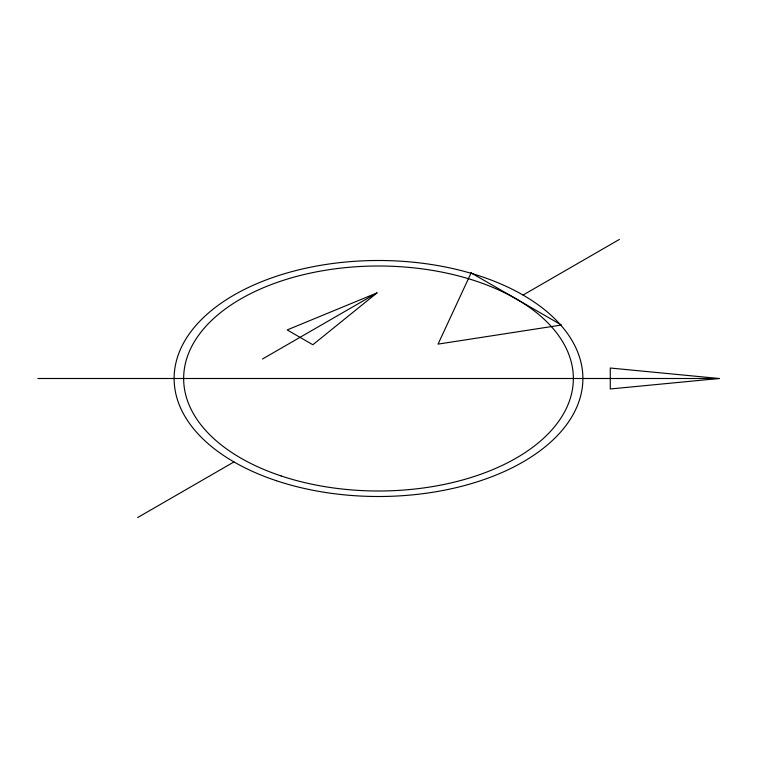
<?xml version="1.0" encoding="UTF-8"?>
<svg xmlns="http://www.w3.org/2000/svg" width="757" height="757" viewBox="0 0 757 757"><rect width="100%" height="100%" fill="white"/><g stroke="black" fill="none" stroke-linecap="round" stroke-linejoin="round"><path stroke-width="1.14" d="M377.005 292.893L312.849 344.747L287.187 329.929L377.005 292.893L262.461 359.026M137.623 517.57L233.97 461.94M523.03 295.06L619.377 239.43M719.15 378.5L610.274 388.975L610.274 368.025L719.15 378.5L37.85 378.5M471.119 272.88L438.057 344.113L561.448 325.027L471.119 272.88M276.305 480.695A204.39 118.007 0 0 0 582.89 378.5A204.39 118.007 0 0 0 276.305 276.305A204.39 118.007 0 0 0 276.305 480.695M281.074 475.926A194.852 112.5 0 0 0 573.352 378.5A194.852 112.5 0 0 0 281.074 281.074A194.852 112.5 0 0 0 281.074 475.926"/></g></svg>
